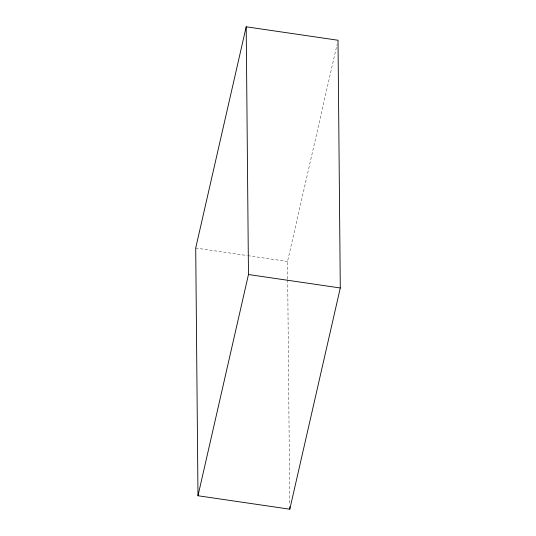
<?xml version="1.0" encoding="UTF-8"?>
<svg xmlns="http://www.w3.org/2000/svg" width="536" height="536" viewBox="0 0 536 536"><rect width="100%" height="100%" fill="white"/><g stroke="black" fill="none" stroke-linecap="round" stroke-linejoin="round"><path stroke-width="0.4" stroke-dasharray="2.68 2.01" d="M287.691 279.048L287.531 261.474L337.084 44.327M195.714 248.027L246.995 255.538M247.826 255.659L287.531 261.474M287.698 279.886L289.755 504.182"/><path stroke-width="0.8" d="M246.198 26.8L195.714 248.027L197.985 495.753L289.802 509.2L340.286 287.973L338.015 40.247L246.198 26.8L248.47 274.526L197.985 495.753M248.47 274.526L340.286 287.973M289.775 506.688L289.802 509.2"/></g></svg>
